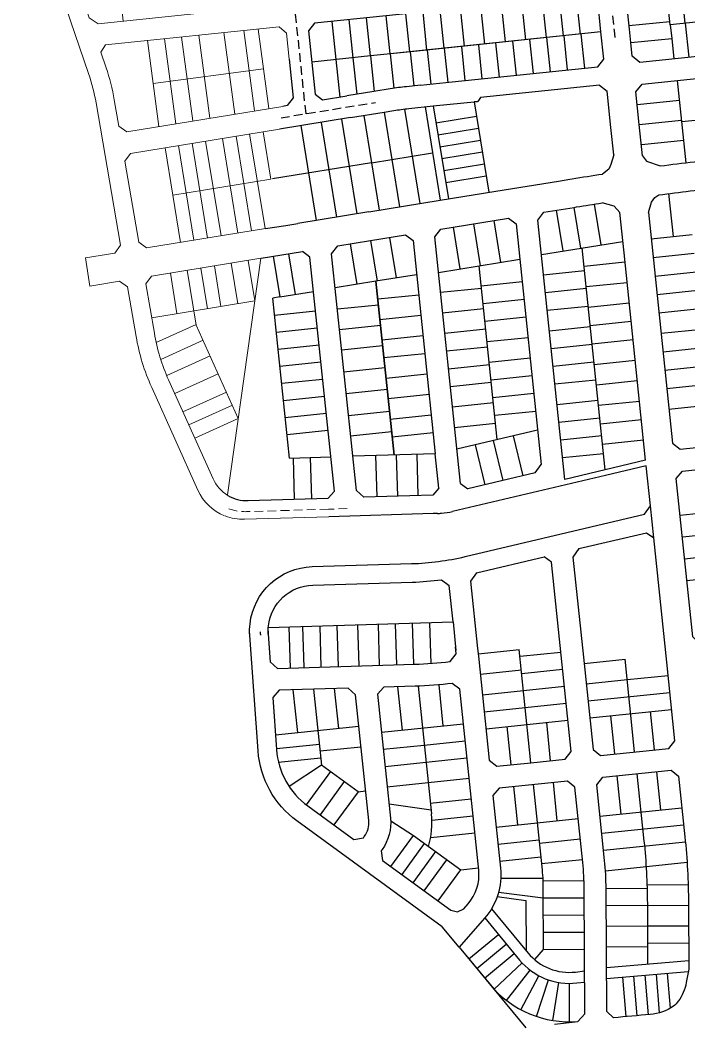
# Model space of a CAD drawing. Extents: x 296374 to 298792, y 6267790 to 6270844.
# Drawn here: x 296631 to 297119, y 6268819 to 6269551 of the extents above; entities that cross this region are included whole.
import ezdxf

# ---------------------------------------------------------------- set-up
doc = ezdxf.new("R2010")
doc.units = 0
doc.linetypes.add('DASHED2', pattern=[9.525, 6.35, -3.175])
for name, color, linetype in [('_User_xref', 251, 'Continuous'), ('X-Masterplan_LotLayout_P2$0$D-LO-LOTS-FUTURE', 251, 'Continuous'), ('X-Masterplan_LotLayout_P2$0$D-LO-Stage 10', 251, 'Continuous'), ('X-Masterplan_LotLayout_P2$0$D-LO-Stage 13', 251, 'Continuous'), ('X-Masterplan_LotLayout_P2$0$D-LO-Stage 14', 251, 'Continuous'), ('X-Masterplan_LotLayout_P2$0$D-LO-Stage 18', 251, 'Continuous'), ('X-Masterplan_LotLayout_P2$0$D-LO-Stage 20', 251, 'Continuous'), ('X-Masterplan_LotLayout_P2$0$D-LO-Stage 3', 251, 'Continuous'), ('X-Masterplan_LotLayout_P2$0$D-LO-Stage 39', 251, 'Continuous'), ('X-Masterplan_LotLayout_P2$0$D-LO-Stage 9', 251, 'Continuous'), ('X-Masterplan_LotLayout_P2$0$D-RD-15-23_CL', 251, 'DASHED2'), ('X-Masterplan_LotLayout_P2$0$D-RD-Future_BDY', 251, 'Continuous'), ('X-Masterplan_LotLayout_P2$0$D-RD-Future_CL', 251, 'DASHED2'), ('X-Masterplan_LotLayout_P2$0$D-RD-Stage10_BDY', 251, 'Continuous'), ('X-Masterplan_LotLayout_P2$0$D-RD-Stage13_BDY', 251, 'Continuous'), ('X-Masterplan_LotLayout_P2$0$D-RD-Stage14_BDY', 251, 'Continuous'), ('X-Masterplan_LotLayout_P2$0$D-RD-Stage16_BDY', 251, 'Continuous'), ('X-Masterplan_LotLayout_P2$0$D-RD-Stage18_BDY', 251, 'Continuous'), ('X-Masterplan_LotLayout_P2$0$D-RD-Stage20_BDY', 251, 'Continuous'), ('X-Masterplan_LotLayout_P2$0$D-RD-Stage39_BDY', 251, 'Continuous'), ('X-Masterplan_LotLayout_P2$0$D-RD-Stage3_BDY', 251, 'Continuous'), ('X-Masterplan_LotLayout_P2$0$D-RD-Stage9_BDY', 251, 'Continuous')]:
    doc.layers.add(name, color=color, linetype=linetype)

# ---------------------------------------------------------------- blocks, each defined once
blk = doc.blocks.new('X-Masterplan_LotLayout_P2')
at = {"layer": 'X-Masterplan_LotLayout_P2$0$D-LO-LOTS-FUTURE'}
for p, q in [((296861.63, 6269521.86), (296858.73, 6269549.71)), ((296874.06, 6269523.15), (296871.16, 6269551)), ((296886.5, 6269524.45), (296883.59, 6269552.3)), ((296900.82, 6269525.94), (296897.91, 6269553.79)), ((296886.5, 6269524.45), (296843.73, 6269519.99)), ((296864.48, 6269494.54), (296861.63, 6269521.86)), ((296876.84, 6269496.55), (296874.06, 6269523.15)), ((296865.48, 6269478.49), (296876.72, 6269409.4)), ((296881.77, 6269481.14), (296887.39, 6269446.59)), ((296835.87, 6269473.68), (296847.11, 6269404.58)), ((296850.68, 6269476.08), (296861.91, 6269406.99)), ((296887.39, 6269446.59), (296815.16, 6269434.85)), ((296815.65, 6269378.39), (296820.47, 6269348.78)), ((296826.87, 6269380.22), (296831.68, 6269350.61)), ((296820.47, 6269348.78), (296845.07, 6269352.78)), ((296820.47, 6269348.78), (296815.41, 6269347.96))]:
    blk.add_line(p, q, dxfattribs=at)
at = {"layer": 'X-Masterplan_LotLayout_P2$0$D-LO-LOTS-FUTURE', "flags": 128}
for points in [[(296827.58, 6269231.18), (296815.41, 6269347.96)], [(296816.71, 6269335.53), (296846.54, 6269338.64)], [(296818, 6269323.09), (296847.84, 6269326.21)], [(296819.3, 6269310.66), (296849.14, 6269313.77)], [(296820.59, 6269298.23), (296850.43, 6269301.34)], [(296821.89, 6269285.8), (296851.73, 6269288.91)], [(296823.19, 6269273.36), (296853.02, 6269276.47)], [(296824.48, 6269260.93), (296854.32, 6269264.04)], [(296825.78, 6269248.5), (296855.62, 6269251.61)], [(296827.58, 6269231.18), (296857.65, 6269232.08)], [(296830.16, 6269231.26), (296831.06, 6269201.27)], [(296842.66, 6269231.63), (296843.56, 6269201.64)]]:
    blk.add_lwpolyline(points, dxfattribs=at)
at = {"layer": 'X-Masterplan_LotLayout_P2$0$D-LO-Stage 10'}
for p, q in [((296900.54, 6269392.2), (296905.35, 6269362.59)), ((296978.99, 6269244.73), (296965.79, 6269371.4)), ((296920.21, 6269365), (296890.55, 6269360.18)), ((296903.76, 6269233.46), (296890.55, 6269360.18)), ((296891.89, 6269347.3), (296921.73, 6269350.41)), ((296893.45, 6269332.38), (296923.28, 6269335.49)), ((296895, 6269317.46), (296924.84, 6269320.57)), ((296896.35, 6269304.53), (296926.19, 6269307.64)), ((296897.9, 6269289.61), (296927.74, 6269292.72)), ((296899.46, 6269274.69), (296929.3, 6269277.8)), ((296901.01, 6269259.77), (296930.85, 6269262.88)), ((296902.36, 6269246.84), (296932.2, 6269249.95)), ((297008.43, 6269251.68), (296949.56, 6269237.78))]:
    blk.add_line(p, q, dxfattribs=at)
at = {"layer": 'X-Masterplan_LotLayout_P2$0$D-LO-Stage 10', "flags": 128}
for points in [[(297026.97, 6269382.31), (297022.25, 6269411.99)], [(297039.8, 6269384.35), (297035.08, 6269414.08)], [(297054.62, 6269386.7), (297049.89, 6269416.45)], [(296981.59, 6269373.97), (296976.62, 6269404.57)], [(296951.98, 6269369.16), (296947, 6269399.76)], [(296966.79, 6269371.57), (296961.81, 6269402.16)], [(297011.16, 6269379.8), (297070.51, 6269389.23)], [(296936.13, 6269366.58), (296995.45, 6269376.23)], [(297012.72, 6269364.88), (297042.56, 6269367.99)], [(296997.16, 6269359.82), (296967.32, 6269356.71)], [(296937.63, 6269352.16), (296967.47, 6269355.27)], [(297014.07, 6269351.95), (297043.91, 6269355.06)], [(296998.51, 6269346.89), (296968.67, 6269343.78)], [(296939.19, 6269337.24), (296969.03, 6269340.35)], [(297015.41, 6269339.02), (297045.25, 6269342.13)], [(296999.86, 6269333.96), (296970.02, 6269330.85)], [(296940.74, 6269322.32), (296970.58, 6269325.43)], [(297016.97, 6269324.1), (297046.81, 6269327.21)], [(297001.41, 6269319.04), (296971.57, 6269315.93)], [(296942.09, 6269309.39), (296971.93, 6269312.5)], [(297018.32, 6269311.17), (297048.16, 6269314.28)], [(297002.97, 6269304.12), (296973.13, 6269301.01)], [(297019.67, 6269298.24), (297049.5, 6269301.35)], [(296943.44, 6269296.46), (296973.28, 6269299.57)], [(296944.79, 6269283.53), (296974.63, 6269286.64)], [(297004.31, 6269291.19), (296974.48, 6269288.08)], [(297021.01, 6269285.31), (297050.85, 6269288.42)], [(297005.66, 6269278.26), (296975.82, 6269275.15)], [(297022.57, 6269270.39), (297052.41, 6269273.5)], [(296946.34, 6269268.61), (296976.18, 6269271.72)], [(297007.01, 6269265.33), (296977.17, 6269262.22)], [(297023.92, 6269257.46), (297053.75, 6269260.57)], [(296947.9, 6269253.69), (296977.74, 6269256.8)], [(296976.1, 6269244.05), (296982.99, 6269214.85)], [(296990.7, 6269247.5), (296997.59, 6269218.3)], [(297025.26, 6269244.53), (297055.1, 6269247.64)], [(296962.96, 6269240.95), (296969.85, 6269211.75)], [(297026.61, 6269231.6), (297056.45, 6269234.71)]]:
    blk.add_lwpolyline(points, dxfattribs=at)
at = {"layer": 'X-Masterplan_LotLayout_P2$0$D-LO-Stage 13'}
for p, q in [((297054.58, 6269541.97), (296920.51, 6269527.99)), ((296920.51, 6269527.99), (296886.5, 6269524.45)), ((297113.47, 6269476.72), (297110.36, 6269506.56)), ((297114.92, 6269462.8), (297110.36, 6269506.56)), ((297111.87, 6269492.03), (297081.04, 6269488.82)), ((297113.47, 6269476.72), (297263.65, 6269492.38)), ((296911.41, 6269485.8), (296922.62, 6269416.86)), ((296926.35, 6269487.38), (296937.42, 6269419.27)), ((296932.32, 6269488), (296943.34, 6269420.23)), ((296896.57, 6269483.55), (296907.81, 6269414.46)), ((297082.54, 6269474.39), (297113.37, 6269477.61)), ((297084.04, 6269459.97), (297114.88, 6269463.19)), ((296902.19, 6269449), (296907.81, 6269414.46)), ((296887.39, 6269446.59), (296893.01, 6269412.05))]:
    blk.add_line(p, q, dxfattribs=at)
at = {"layer": 'X-Masterplan_LotLayout_P2$0$D-LO-Stage 13', "flags": 128}
for points in [[(297116.05, 6269548.38), (297118.64, 6269523.51)], [(296990.13, 6269535.25), (296992.73, 6269510.39)], [(297002.57, 6269536.55), (297005.16, 6269511.68)], [(297015, 6269537.84), (297017.59, 6269512.98)], [(297027.43, 6269539.14), (297030.02, 6269514.27)], [(297039.86, 6269540.44), (297042.46, 6269515.57)], [(297106.15, 6269537.29), (297107.7, 6269522.37)], [(296927.97, 6269528.77), (296930.56, 6269503.91)], [(296940.4, 6269530.07), (296943, 6269505.2)], [(296952.84, 6269531.36), (296955.43, 6269506.5)], [(296965.27, 6269532.66), (296967.86, 6269507.79)], [(296977.7, 6269533.96), (296980.29, 6269509.09)], [(296886.5, 6269524.45), (296889.19, 6269498.56)], [(296901.02, 6269525.96), (296903.63, 6269500.89)], [(296915.54, 6269527.48), (296918.13, 6269502.61)], [(296932.32, 6269488), (296964.69, 6269491.38)], [(296934.32, 6269475.71), (296963.93, 6269480.52)], [(296935.74, 6269467.02), (296965.35, 6269471.84)], [(296937.15, 6269458.33), (296966.76, 6269463.15)], [(296887.39, 6269446.59), (296931.8, 6269453.82)], [(296938.56, 6269449.65), (296968.17, 6269454.46)], [(296939.97, 6269440.96), (296969.58, 6269445.78)], [(296941.39, 6269432.28), (296971, 6269437.09)]]:
    blk.add_lwpolyline(points, dxfattribs=at)
at = {"layer": 'X-Masterplan_LotLayout_P2$0$D-LO-Stage 14'}
for p, q in [((296886.63, 6269389.94), (296891.44, 6269360.33)), ((296871.82, 6269387.53), (296876.64, 6269357.92)), ((296890.55, 6269360.18), (296860.89, 6269355.36)), ((296890.55, 6269360.18), (296903.76, 6269233.46)), ((296862.49, 6269339.98), (296892.33, 6269343.09)), ((296864.05, 6269325.06), (296893.88, 6269328.17)), ((296865.6, 6269310.14), (296895.44, 6269313.25)), ((296867.26, 6269294.23), (296897.1, 6269297.34)), ((296868.92, 6269278.31), (296898.76, 6269281.42)), ((296870.58, 6269262.4), (296900.42, 6269265.51)), ((296872.13, 6269247.48), (296901.97, 6269250.59)), ((296933.82, 6269234.37), (296873.69, 6269232.56)), ((296890.27, 6269233.06), (296891.17, 6269203.07)), ((296905.26, 6269233.51), (296906.16, 6269203.52)), ((296920.25, 6269233.96), (296921.15, 6269203.97))]:
    blk.add_line(p, q, dxfattribs=at)
at = {"layer": 'X-Masterplan_LotLayout_P2$0$D-LO-Stage 18'}
for p, q in [((297116.05, 6269548.38), (297113.15, 6269576.23)), ((297075.01, 6269546.61), (297104.85, 6269549.72))]:
    blk.add_line(p, q, dxfattribs=at)
at = {"layer": 'X-Masterplan_LotLayout_P2$0$D-LO-Stage 18', "flags": 128}
for points in [[(297231.33, 6269560.39), (297105.11, 6269547.24), (297102.21, 6269575.09)], [(297105.11, 6269547.24), (297106.15, 6269537.29)], [(297076.31, 6269534.18), (297106.15, 6269537.29)]]:
    blk.add_lwpolyline(points, dxfattribs=at)
at = {"layer": 'X-Masterplan_LotLayout_P2$0$D-LO-Stage 20'}
for p, q in [((297014.8, 6269537.82), (297011.9, 6269565.67)), ((297027.23, 6269539.12), (297024.33, 6269566.97)), ((297039.67, 6269540.41), (297036.76, 6269568.26)), ((296940.2, 6269530.05), (296937.3, 6269557.9)), ((296955.12, 6269531.6), (296952.22, 6269559.45)), ((296970.04, 6269533.16), (296967.14, 6269561.01)), ((296984.96, 6269534.73), (296982.06, 6269562.58)), ((296999.88, 6269536.27), (296996.98, 6269564.12)), ((296915.34, 6269527.46), (296912.44, 6269555.3)), ((296927.77, 6269528.75), (296924.87, 6269556.6))]:
    blk.add_line(p, q, dxfattribs=at)
at = {"layer": 'X-Masterplan_LotLayout_P2$0$D-LO-Stage 20', "flags": 128}
blk.add_lwpolyline([(297054.58, 6269541.97), (296901.02, 6269525.96)], dxfattribs=at)
at = {"layer": 'X-Masterplan_LotLayout_P2$0$D-LO-Stage 3'}
blk.add_line((297116.6, 6269446.64), (297113.47, 6269476.72), dxfattribs=at)
at = {"layer": 'X-Masterplan_LotLayout_P2$0$D-LO-Stage 39'}
for p, q in [((296812.07, 6269107.74), (296946.77, 6269111.78)), ((296930.72, 6269081.55), (296929.83, 6269111.27)), ((296828.27, 6269078.21), (296827.37, 6269108.2)), ((296838.27, 6269078.51), (296837.37, 6269108.5)), ((296850.76, 6269078.89), (296849.86, 6269108.87)), ((296863.26, 6269079.26), (296862.36, 6269109.25)), ((296878.25, 6269079.71), (296877.35, 6269109.7)), ((296893.24, 6269080.16), (296892.34, 6269110.15)), ((296905.74, 6269080.54), (296904.84, 6269110.52)), ((296918.23, 6269080.91), (296917.33, 6269110.9)), ((296965.11, 6269088.6), (296995.15, 6269091.73)), ((297003.48, 6269009.15), (296995.08, 6269091.72)), ((296995.59, 6269086.75), (297025.33, 6269089.85)), ((297042.25, 6269081.56), (297072.14, 6269084.67)), ((297079.1, 6269017.03), (297072.14, 6269084.67)), ((296966.66, 6269073.68), (296996.67, 6269076.81)), ((296996.85, 6269074.31), (297026.6, 6269077.41)), ((297043.8, 6269066.64), (297073.68, 6269069.75)), ((297073.68, 6269069.75), (297103.48, 6269072.86)), ((296830.11, 6269062.26), (296833.35, 6269031.1)), ((296845.14, 6269062.71), (296850.9, 6269007.48)), ((296860.18, 6269063.16), (296863.19, 6269034.21)), ((296906.28, 6269064.55), (296909.58, 6269032.92)), ((296921.31, 6269065), (296931.03, 6268971.81)), ((296936.3, 6269065.96), (296939.42, 6269036.03)), ((296968.21, 6269058.76), (296998.12, 6269061.88)), ((296998.12, 6269061.88), (297027.89, 6269064.98)), ((297045.1, 6269054.21), (297104.78, 6269060.43)), ((296969.51, 6269046.33), (297029.19, 6269052.55)), ((297046.4, 6269041.77), (297106.07, 6269047.99)), ((297093.52, 6269018.53), (297090.66, 6269046.39)), ((296970.81, 6269033.9), (297030.48, 6269040.12)), ((297017.9, 6269010.62), (297015.07, 6269038.51)), ((297064.68, 6269015.53), (297061.81, 6269043.38)), ((296817.26, 6269029.42), (296878.11, 6269035.76)), ((296894.66, 6269031.37), (296954.33, 6269037.58)), ((296989.05, 6269007.65), (296986.22, 6269035.5)), ((296925.79, 6269022.04), (296955.63, 6269025.15)), ((296818.04, 6269019.45), (296849.31, 6269022.71)), ((296849.83, 6269017.74), (296879.67, 6269020.85)), ((296895.95, 6269018.93), (296925.79, 6269022.04)), ((296819.33, 6269009.53), (296850.35, 6269012.76)), ((296897.25, 6269006.5), (296956.93, 6269012.72)), ((296850.9, 6269007.48), (296827.35, 6268991.74)), ((296857.36, 6269002.76), (296839.69, 6268978.52)), ((296877.57, 6268988.04), (296850.9, 6269007.48)), ((297098.12, 6268974.77), (297095.22, 6269002.62)), ((296867.47, 6268995.4), (296849.8, 6268971.16)), ((296898.8, 6268991.58), (296958.48, 6268997.8)), ((297019.63, 6268994.75), (297022.53, 6268966.9)), ((297069.27, 6268971.77), (297066.37, 6268999.62)), ((296877.57, 6268988.04), (296859.9, 6268963.79)), ((296877.57, 6268988.04), (296883.03, 6268988.61)), ((296990.78, 6268991.74), (296993.68, 6268963.89)), ((296930.2, 6268979.77), (296960.03, 6268982.88)), ((296900.1, 6268979.15), (296930.71, 6268974.8)), ((297053.86, 6268970.16), (297113.53, 6268976.38)), ((296901.33, 6268966.76), (296917.98, 6268956.11)), ((296931.33, 6268967.32), (296961.33, 6268970.45)), ((296931.33, 6268967.32), (296961.33, 6268970.45)), ((296978.27, 6268962.29), (297037.94, 6268968.5)), ((296930.46, 6268954.66), (296962.63, 6268958.02)), ((297055.15, 6268957.73), (297114.83, 6268963.95)), ((296901.49, 6268933.48), (296917.98, 6268956.11)), ((296909.57, 6268927.59), (296926.06, 6268950.22)), ((296917.98, 6268956.11), (296952.33, 6268931.08)), ((296979.56, 6268949.85), (297009.4, 6268952.96)), ((297009.66, 6268950.48), (297039.5, 6268953.58)), ((297056.45, 6268945.3), (297116.13, 6268951.51)), ((296917.65, 6268921.7), (296934.14, 6268944.33)), ((296925.73, 6268915.81), (296942.22, 6268938.44)), ((296980.86, 6268937.42), (297010.7, 6268940.53)), ((297011.22, 6268935.56), (297041.05, 6268938.67)), ((297057.87, 6268930.36), (297117.33, 6268936.56)), ((296935.83, 6268908.45), (296952.33, 6268931.08)), ((296952.33, 6268931.08), (296965.29, 6268932.43)), ((296981.58, 6268924.89), (297012.3, 6268925.04)), ((297012.2, 6268923.09), (297042.31, 6268923.22)), ((296979.98, 6268914.89), (297012.36, 6268910.59)), ((297088.33, 6268917.42), (297058.33, 6268917.28)), ((297118.32, 6268920.06), (297088.12, 6268919.92)), ((297012.36, 6268910.59), (297042.36, 6268910.72)), ((296974.75, 6268902.63), (297001.44, 6268870.4)), ((297118.39, 6268905.06), (297058.39, 6268904.78)), ((297012.42, 6268898.09), (297042.42, 6268898.22)), ((297012.48, 6268885.59), (297042.48, 6268885.73)), ((297088.46, 6268889.92), (297058.46, 6268889.78)), ((297118.46, 6268890.06), (297088.46, 6268889.92)), ((296958.3, 6268866.06), (296979.86, 6268883.92)), ((296964.04, 6268859.13), (296985.6, 6268876.98)), ((297118.52, 6268877.56), (297088.52, 6268877.42)), ((296969.78, 6268852.19), (296991.34, 6268870.05)), ((297012.54, 6268873.09), (297006.16, 6268865.61)), ((297012.54, 6268873.09), (297042.54, 6268873.23)), ((297088.53, 6268874.92), (297058.53, 6268874.78)), ((296976.7, 6268844.05), (296997.15, 6268863.18)), ((297058.6, 6268859.94), (297118.57, 6268864.9)), ((296985.83, 6268835.77), (297002.87, 6268857.99)), ((297036.08, 6268856.55), (297042.61, 6268857.32)), ((297058.63, 6268851.92), (297118.25, 6268856.84)), ((297102.87, 6268855.57), (297104.97, 6268830.14)), ((296996.19, 6268829.1), (297009.36, 6268853.8)), ((297007.5, 6268824.21), (297016.45, 6268850.74)), ((297019.47, 6268821.24), (297023.95, 6268848.88)), ((297031.75, 6268820.28), (297031.65, 6268848.28)), ((297070.22, 6268852.87), (297072.6, 6268824.02)), ((297078.38, 6268853.55), (297080.76, 6268824.69)), ((297086.54, 6268854.22), (297088.93, 6268825.37)), ((297094.7, 6268854.9), (297097.03, 6268826.77))]:
    blk.add_line(p, q, dxfattribs=at)
for points in [[(296811.99, 6269105, 0.00981), (296812, 6269104.36, 0.005391)], [(296812, 6269104.36, 0.010386), (296812.07, 6269102.9, 0.010734)], [(297080.79, 6269001.12), (297085.91, 6268952.03, -0.024811), (297088.38, 6268906.46), (297088.59, 6268862.42)], [(297005.2, 6268993.24), (297011.46, 6268933.18, -0.024811), (297012.33, 6268917.14), (297012.54, 6268873.09)], [(296928.97, 6268948.1, 0.095324), (296931.03, 6268971.82)], [(296969.9, 6268895.95), (296995.28, 6268865.3, 0.25464), (297037.02, 6268848.6), (297042.65, 6268849.27)], [(296951.19, 6268874.64), (296973.71, 6268847.44, 0.245782), (297037.83, 6268820.55, 0.245782)]]:
    blk.add_lwpolyline(points, format="xyb", dxfattribs=at)
for points in [[(297041.75, 6269086.37), (297041.76, 6269086.23)], [(296978.93, 6268911.5), (296999.87, 6268908.71), (297000.04, 6268872.09)]]:
    blk.add_lwpolyline(points, dxfattribs=at)
blk.add_arc((297031.48, 6268895.28), 39, 219.62634, 276.77117, dxfattribs=at)
at = {"layer": 'X-Masterplan_LotLayout_P2$0$D-LO-Stage 9'}
for p, q in [((297103.87, 6269424.1), (297107.13, 6269392.82)), ((297057.7, 6269222.73), (297040.84, 6269384.51)), ((297092.65, 6269377.46), (297122.48, 6269380.57)), ((297094.04, 6269364.04), (297123.88, 6269367.15)), ((297095.44, 6269350.61), (297125.28, 6269353.72)), ((297096.84, 6269337.18), (297126.68, 6269340.29)), ((297098.4, 6269322.26), (297128.24, 6269325.37)), ((297099.8, 6269308.84), (297129.64, 6269311.95)), ((297101.2, 6269295.41), (297131.04, 6269298.52)), ((297102.6, 6269281.98), (297132.44, 6269285.09)), ((297104.15, 6269267.06), (297133.99, 6269270.17)), ((297171.92, 6269195.7), (297112.24, 6269189.48)), ((297143.74, 6269176.68), (297113.9, 6269173.57)), ((297145.4, 6269160.76), (297115.56, 6269157.65)), ((297147.05, 6269144.85), (297117.22, 6269141.74))]:
    blk.add_line(p, q, dxfattribs=at)
at = {"layer": 'X-Masterplan_LotLayout_P2$0$D-LO-Stage 9', "flags": 128}
for points in [[(297091.22, 6269391.16), (297121.06, 6269394.27)], [(297042.22, 6269371.2), (297072.06, 6269374.31)], [(297043.78, 6269356.28), (297073.62, 6269359.39)], [(297045.33, 6269341.36), (297075.17, 6269344.47)], [(297046.73, 6269327.93), (297076.57, 6269331.04)], [(297048.13, 6269314.51), (297077.97, 6269317.62)], [(297049.69, 6269299.59), (297079.53, 6269302.7)], [(297051.24, 6269284.67), (297081.08, 6269287.78)], [(297052.8, 6269269.75), (297082.64, 6269272.86)], [(297054.2, 6269256.32), (297084.04, 6269259.43)], [(297055.75, 6269241.4), (297085.59, 6269244.51)]]:
    blk.add_lwpolyline(points, dxfattribs=at)
at = {"layer": 'X-Masterplan_LotLayout_P2$0$D-RD-15-23_CL', "flags": 128}
blk.add_lwpolyline([(297064.95, 6269538.02), (297064.43, 6269543), (297043.49, 6269743.91)], dxfattribs=at)
at = {"layer": 'X-Masterplan_LotLayout_P2$0$D-RD-Future_BDY', "lineweight": 0}
for p, q in [((296693.41, 6269532.47), (296819.94, 6269545.66)), ((296819.94, 6269545.66), (296825.43, 6269541.21)), ((296825.43, 6269541.21), (296827.42, 6269522.1)), ((296690.04, 6269527.22), (296693.41, 6269532.47)), ((296693.88, 6269515.91), (296690.04, 6269527.22)), ((296703.12, 6269473.36), (296699.84, 6269492.49)), ((296822.59, 6269487.73), (296708.9, 6269469.23)), ((296708.9, 6269469.23), (296703.12, 6269473.36)), ((296711.61, 6269453.46), (296820.26, 6269471.14)), ((296777.68, 6269393.29), (296766.45, 6269462.38)), ((296790.02, 6269395.3), (296778.78, 6269464.39)), ((296799.89, 6269396.9), (296788.65, 6269465.99)), ((296809.74, 6269398.62), (296798.52, 6269467.6)), ((296814.01, 6269434.66), (296808.39, 6269469.2)), ((296748.07, 6269388.48), (296736.83, 6269457.57)), ((296757.94, 6269390.08), (296746.7, 6269459.17)), ((296767.81, 6269391.69), (296756.57, 6269460.78)), ((296707.52, 6269447.73), (296711.61, 6269453.46)), ((296717.67, 6269388.6), (296707.52, 6269447.73)), ((296742.45, 6269423.02), (296814.01, 6269434.66)), ((296810.06, 6269398.56), (296723.45, 6269384.47)), ((296723.45, 6269384.47), (296717.67, 6269388.6)), ((296802.31, 6269345.83), (296797.49, 6269375.44)), ((296767.76, 6269340.21), (296762.94, 6269369.82)), ((296777.63, 6269341.82), (296772.81, 6269371.43)), ((296789.97, 6269343.82), (296785.15, 6269373.43)), ((296745.55, 6269336.6), (296740.74, 6269366.21)), ((296759.51, 6269328.64), (296730.39, 6269315.49)), ((296764.53, 6269317.2), (296733.69, 6269303.27)), ((296769.68, 6269305.8), (296738.03, 6269291.52)), ((296790.25, 6269260.23), (296758.51, 6269245.9))]:
    blk.add_line(p, q, dxfattribs=at)
at = {"layer": 'X-Masterplan_LotLayout_P2$0$D-RD-Future_BDY'}
for p, q in [((296797.32, 6269200.26), (296855.77, 6269202.01)), ((296955.55, 6269159.46), (297086.24, 6269190.41)), ((297038.51, 6269165.24), (297087.66, 6269176.88)), ((297087.66, 6269176.88), (297093.04, 6269173.05)), ((297038.51, 6269165.24), (297034.17, 6269159.11)), ((296963.94, 6269147.58), (297013.09, 6269159.21)), ((297018.47, 6269155.39), (297013.09, 6269159.21)), ((297025.53, 6269087.64), (297018.47, 6269155.39)), ((297034.17, 6269159.11), (297041.76, 6269086.23)), ((296963.94, 6269147.58), (296959.6, 6269141.45)), ((296938.37, 6269142.57), (296943.84, 6269138.32)), ((296959.6, 6269141.45), (296964.71, 6269092.4)), ((296946.77, 6269111.78), (296943.84, 6269138.32))]:
    blk.add_line(p, q, dxfattribs=at)
at = {"layer": 'X-Masterplan_LotLayout_P2$0$D-RD-Future_BDY', "lineweight": 0}
for points in [[(296678.78, 6269377.21), (296700.25, 6269380.7), (296704.34, 6269386.43), (296686.53, 6269490.21, 0.039421), (296681.1, 6269511.57), (296641.81, 6269627.2, -0.104025), (296631.93, 6269708.94), (296642.88, 6269834.47)], [(296782.39, 6269204.51), (296806.68, 6269376.93), (296726.97, 6269363.97), (296722.88, 6269358.24), (296729.04, 6269322.3, 0.063278), (296739.41, 6269288.36), (296771.88, 6269216.17)], [(296760.81, 6269207.89), (296727.1, 6269282.82, -0.063278), (296715.74, 6269320.01), (296709.55, 6269356.07), (296703.77, 6269360.2), (296682.12, 6269356.68)], [(296771.88, 6269216.17, 0.154155), (296782.71, 6269204.03, 0.152614)], [(296780.24, 6269189.24, -0.19407), (296760.81, 6269207.89)]]:
    blk.add_lwpolyline(points, format="xyb", dxfattribs=at)
blk.add_lwpolyline([(296681.55, 6269552.23), (296662.66, 6269607.82), (296666.02, 6269613.07), (296811.33, 6269628.22), (296816.82, 6269623.76), (296822.73, 6269567.07), (296818.28, 6269561.58), (296688.13, 6269548.01)], close=True, dxfattribs=at)
for points in [[(296699.44, 6269616.55), (296706.38, 6269549.91)], [(296802.04, 6269484.38), (296794.23, 6269542.98)], [(296812.41, 6269486.07), (296804.68, 6269544.07)], [(296732.32, 6269473.04), (296723.98, 6269535.66)], [(296744.77, 6269475.07), (296736.52, 6269536.97)], [(296757.11, 6269477.08), (296748.95, 6269538.26)], [(296769.46, 6269479.08), (296761.39, 6269539.56)], [(296787.72, 6269482.05), (296779.8, 6269541.48)], [(296728.15, 6269504.35), (296808.54, 6269515.07)], [(296678.78, 6269377.21), (296682.12, 6269356.68)], [(296753.07, 6269368.22), (296759.59, 6269328.14), (296790.25, 6269260.23)], [(296727.1, 6269333.6), (296802.31, 6269345.83)], [(296743.9, 6269278.26), (296775.64, 6269292.59)], [(296749.87, 6269265.04), (296781.61, 6269279.37)], [(296754.19, 6269255.47), (296785.93, 6269269.8)]]:
    blk.add_lwpolyline(points, dxfattribs=at)
at = {"layer": 'X-Masterplan_LotLayout_P2$0$D-RD-Future_BDY', "flags": 128}
for points in [[(296898.11, 6269553.81), (296845.8, 6269548.36), (296841.34, 6269542.87), (296846.16, 6269496.62), (296851.62, 6269492.45), (296869.43, 6269495.34)], [(296827.42, 6269522.1), (296830.35, 6269494.04), (296825.93, 6269488.27)], [(296825.93, 6269488.27), (296822.59, 6269487.73)], [(296885.27, 6269410.79), (296833.68, 6269402.4)], [(296810.06, 6269398.56), (296824.97, 6269400.98)], [(296824.97, 6269400.98), (296833.68, 6269402.4)], [(296806.97, 6269376.98), (296837.02, 6269381.87)], [(297086.24, 6269190.41), (297090.59, 6269196.54)]]:
    blk.add_lwpolyline(points, dxfattribs=at)
at = {"layer": 'X-Masterplan_LotLayout_P2$0$D-RD-Future_BDY'}
for points in [[(296889, 6269498.53), (296869.43, 6269495.34)], [(296872, 6269479.55), (296820.26, 6269471.14)], [(296872, 6269479.55), (296896.57, 6269483.55)]]:
    blk.add_lwpolyline(points, dxfattribs=at)
at = {"layer": 'X-Masterplan_LotLayout_P2$0$D-RD-Future_BDY', "lineweight": 0, "flags": 128}
blk.add_lwpolyline([(296856.18, 6269188.52), (296794.72, 6269186.67, -0.100381), (296780.61, 6269189.1, -0.100381)], format="xyb", dxfattribs=at)
at = {"layer": 'X-Masterplan_LotLayout_P2$0$D-RD-Future_BDY'}
for points in [[(296798.59, 6269102.03, -0.046273), (296798.77, 6269110.48, -0.372786), (296844.06, 6269152.14), (296916.56, 6269154.32)], [(296812.06, 6269103, -0.046273), (296812.19, 6269108.95, -0.372786), (296844.46, 6269138.64), (296916.97, 6269140.82)]]:
    blk.add_lwpolyline(points, format="xyb", dxfattribs=at)
at = {"layer": 'X-Masterplan_LotLayout_P2$0$D-RD-Future_BDY', "lineweight": 0}
blk.add_arc((296548.55, 6269466.53), 153.5, 9.73852, 18.76855, dxfattribs=at)
at = {"layer": 'X-Masterplan_LotLayout_P2$0$D-RD-Future_BDY'}
for centre, radius, start, end in [((296796.51, 6269227.24), 27, 239.27531, 271.71895), ((296910.73, 6269348.73), 194.5, 271.71895, 283.32437), ((296910.73, 6269348.73), 208, 271.71895, 277.63759)]:
    blk.add_arc(centre, radius, start, end, dxfattribs=at)
at = {"layer": 'X-Masterplan_LotLayout_P2$0$D-RD-Future_CL'}
blk.add_line((296821.4, 6269479.43), (296890.28, 6269490.63), dxfattribs=at)
at = {"layer": 'X-Masterplan_LotLayout_P2$0$D-RD-Future_CL', "flags": 128}
blk.add_lwpolyline([(296839.6, 6269482.39), (296832.04, 6269554.95)], dxfattribs=at)
at = {"layer": 'X-Masterplan_LotLayout_P2$0$D-RD-Future_CL', "lineweight": 0, "flags": 128}
blk.add_lwpolyline([(296856.01, 6269194.01), (296796.21, 6269192.22, -0.108564), (296781.44, 6269195, -0.108564)], format="xyb", dxfattribs=at)
blk.add_lwpolyline([(296869.62, 6269194.42), (296856.01, 6269194.01)], dxfattribs=at)
at = {"layer": 'X-Masterplan_LotLayout_P2$0$D-RD-Future_CL'}
blk.add_arc((296847.74, 6269105.23), 41.5, 180.82649, 184.09752, dxfattribs=at)
at = {"layer": 'X-Masterplan_LotLayout_P2$0$D-RD-Stage10_BDY'}
for p, q in [((297071.38, 6269380.83), (297068.31, 6269410.26)), ((297087.14, 6269229.68), (297071.38, 6269380.83)), ((297006.7, 6269220.45), (297011.05, 6269226.57)), ((297057.7, 6269222.73), (297028.26, 6269215.78)), ((297087.56, 6269225.67), (297057.94, 6269218.68)), ((297057.94, 6269218.68), (296946.45, 6269192.35)), ((297006.7, 6269220.45), (296957.56, 6269208.85)), ((296952.17, 6269212.67), (296957.56, 6269208.85)), ((296932.35, 6269190.8), (296856.18, 6269188.52)), ((296935.36, 6269190.89), (296932.35, 6269190.8))]:
    blk.add_line(p, q, dxfattribs=at)
at = {"layer": 'X-Masterplan_LotLayout_P2$0$D-RD-Stage10_BDY', "flags": 128}
for points in [[(297063.92, 6269452.45), (297061.84, 6269472.35)], [(297063.92, 6269452.45), (297061.88, 6269445.23), (297060.36, 6269442.04), (297055.78, 6269438.39)], [(296977.89, 6269425.85), (297023.58, 6269433.28)], [(297023.58, 6269433.28), (297031.81, 6269434.62)], [(296937.42, 6269419.27), (296977.89, 6269425.85)], [(296885.27, 6269410.79), (296937.42, 6269419.27)], [(297089.23, 6269410.22), (297091.52, 6269417.9), (297093.76, 6269421.3), (297096.75, 6269423.18)], [(297028.26, 6269215.78), (297008.57, 6269404.71), (297012.98, 6269410.49), (297035.08, 6269414.08)], [(297068.31, 6269410.26), (297064.13, 6269414.97), (297055.37, 6269417.29)], [(296952.17, 6269212.67), (296933.43, 6269392.49), (296937.85, 6269398.27), (296987.3, 6269406.31), (296992.75, 6269402.14), (297011.05, 6269226.57)], [(297089.23, 6269410.22), (297091.63, 6269387.18)], [(296886.63, 6269389.94), (296912.16, 6269394.09), (296917.61, 6269389.92), (296933.82, 6269234.37)]]:
    blk.add_lwpolyline(points, dxfattribs=at)
for points in [[(297031.81, 6269434.62), (297033.53, 6269434.9, -0.0028), (297055.78, 6269438.39, -0.0028)], [(297096.75, 6269423.18, -0.005802), (297142.61, 6269428.67)], [(297035.08, 6269414.08), (297036.87, 6269414.37, -0.002353), (297055.37, 6269417.29, -0.002353)]]:
    blk.add_lwpolyline(points, format="xyb", dxfattribs=at)
at = {"layer": 'X-Masterplan_LotLayout_P2$0$D-RD-Stage10_BDY'}
for start, end in [(274.84962, 283.28427), (271.71895, 274.84962)]:
    blk.add_arc((296933.69, 6269246.37), 55.5, start, end, dxfattribs=at)
at = {"layer": 'X-Masterplan_LotLayout_P2$0$D-RD-Stage13_BDY'}
blk.add_line((296923.1, 6269503.13), (296946.19, 6269505.54), dxfattribs=at)
at = {"layer": 'X-Masterplan_LotLayout_P2$0$D-RD-Stage13_BDY', "flags": 128}
for points in [[(297287.17, 6269556.16), (297288.2, 6269546.21), (297283.75, 6269540.72), (297082.84, 6269519.78), (297077.35, 6269524.23), (297076.31, 6269534.18)], [(296946.19, 6269505.54), (297052.2, 6269516.59), (297056.66, 6269522.08), (297054.58, 6269541.97)], [(297082.53, 6269474.5), (297080.04, 6269498.37), (297084.5, 6269503.87), (297285.41, 6269524.81), (297290.9, 6269520.35), (297293.39, 6269496.48)], [(297053.6, 6269503.16), (296966.78, 6269494.11), (296964.74, 6269491.38), (296962.21, 6269491.12), (296972.96, 6269425.05)], [(297053.6, 6269503.16), (297059.09, 6269498.7)], [(297061.84, 6269472.35), (297059.09, 6269498.7)]]:
    blk.add_lwpolyline(points, dxfattribs=at)
at = {"layer": 'X-Masterplan_LotLayout_P2$0$D-RD-Stage13_BDY'}
for points in [[(296923.1, 6269503.13), (296912.88, 6269502.06, 0.014342), (296901.05, 6269500.49), (296889, 6269498.53)], [(296896.57, 6269483.55), (296903.62, 6269484.69, -0.014342), (296914.54, 6269486.15), (296932.32, 6269488)]]:
    blk.add_lwpolyline(points, format="xyb", dxfattribs=at)
at = {"layer": 'X-Masterplan_LotLayout_P2$0$D-RD-Stage14_BDY'}
for p, q in [((296887.39, 6269446.59), (296893.01, 6269412.05)), ((296936.43, 6269209.42), (296933.82, 6269234.37)), ((296860.25, 6269207.13), (296855.77, 6269202.01)), ((296876.29, 6269207.62), (296881.8, 6269202.79)), ((296936.43, 6269209.42), (296931.95, 6269204.3)), ((296931.95, 6269204.3), (296881.8, 6269202.79))]:
    blk.add_line(p, q, dxfattribs=at)
at = {"layer": 'X-Masterplan_LotLayout_P2$0$D-RD-Stage14_BDY', "flags": 128}
for points in [[(296876.29, 6269207.62), (296858.29, 6269380.27), (296862.71, 6269386.05), (296886.63, 6269389.94)], [(296860.25, 6269207.13), (296842.47, 6269377.7), (296837.02, 6269381.87)]]:
    blk.add_lwpolyline(points, dxfattribs=at)
at = {"layer": 'X-Masterplan_LotLayout_P2$0$D-RD-Stage16_BDY', "flags": 128}
for points in [[(297075.79, 6269539.15), (297075.27, 6269544.13)], [(297076.31, 6269534.18), (297075.79, 6269539.15)]]:
    blk.add_lwpolyline(points, dxfattribs=at)
at = {"layer": 'X-Masterplan_LotLayout_P2$0$D-RD-Stage18_BDY', "flags": 128}
blk.add_lwpolyline([(297075.27, 6269544.13), (297072.89, 6269567), (297077.34, 6269572.49), (297233.4, 6269588.76)], dxfattribs=at)
at = {"layer": 'X-Masterplan_LotLayout_P2$0$D-RD-Stage20_BDY', "flags": 128}
blk.add_lwpolyline([(297054.58, 6269541.97), (297052.2, 6269564.85), (297046.71, 6269569.3), (296898.11, 6269553.81)], dxfattribs=at)
at = {"layer": 'X-Masterplan_LotLayout_P2$0$D-RD-Stage39_BDY'}
for points in [[(296946.77, 6269111.78), (296948.78, 6269090.87)], [(296964.71, 6269092.4), (296965.28, 6269086.88)], [(296965.28, 6269086.88), (296973.19, 6269011.02), (296978.68, 6269006.57), (297003.48, 6269009.15)], [(297003.48, 6269009.15), (297028.41, 6269011.75), (297032.87, 6269017.24), (297025.53, 6269087.64)], [(297041.76, 6269086.23), (297041.76, 6269086.23), (297048.78, 6269018.9), (297054.27, 6269014.44), (297104, 6269019.63), (297108.46, 6269025.12), (297102.49, 6269082.4)]]:
    blk.add_lwpolyline(points, dxfattribs=at)
for points in [[(296951.19, 6268874.64), (296938.84, 6268889.56), (296832.91, 6268966.75, -0.220872), (296804.63, 6269017.77), (296798.59, 6269102.03, -0.018496), (296798.48, 6269105.41, -0.018496)], [(296812.07, 6269102.9), (296813.51, 6269082.77), (296818.86, 6269077.93), (296918.76, 6269080.93, 0.024179), (296944.58, 6269082.95), (296949.02, 6269088.56), (296948.51, 6269093.67)], [(297020.79, 6268818.58, -0.002152), (297037.81, 6268820.51, -2.606128), (297037.8, 6268820.51), (297042.75, 6268826.05), (297042.33, 6268917.28, 0.024811), (297041.3, 6268936.29), (297035.56, 6268991.38), (297030.07, 6268995.83), (296980.34, 6268990.65), (296975.88, 6268985.16), (296981.38, 6268932.39, -0.208991), (296969.72, 6268895.75), (296951.19, 6268874.64), (296999.76, 6268815.98)]]:
    blk.add_lwpolyline(points, format="xyb", dxfattribs=at)
for points in [[(296815.37, 6269056.82), (296818.09, 6269018.74, 0.220872), (296840.87, 6268977.66), (296874.42, 6268953.21), (296881.4, 6268954.31), (296882.1, 6268955.27, 0.185489), (296885.27, 6268967.05), (296875.73, 6269058.64), (296870.21, 6269063.46), (296820.01, 6269061.96)], [(296954.53, 6268902.7), (296957.69, 6268906.31, 0.208991), (296965.47, 6268930.73), (296951.72, 6269062.69), (296946.24, 6269067.04, -0.023857), (296919.24, 6269064.93), (296896.24, 6269064.24), (296891.77, 6269059.12), (296901.19, 6268968.71, -0.185489), (296895.03, 6268945.85), (296894.33, 6268944.89), (296895.43, 6268937.9), (296945.15, 6268901.66), (296950.04, 6268900.36), (296954.53, 6268902.7)], [(297118.6, 6268858.69), (297116.74, 6268848.82, -0.107723), (297110.97, 6268835.24, -0.086806), (297107.39, 6268831.68, -0.132216), (297090.45, 6268825.58, 0.003333), (297063.74, 6268823.18, 2.26814), (297063.74, 6268823.18), (297058.75, 6268827.7), (297058.33, 6268917.35, 0.024811), (297057.21, 6268937.95), (297051.47, 6268993.04), (297055.93, 6268998.53), (297105.66, 6269003.71), (297111.15, 6268999.26), (297115.75, 6268955.13, -0.024811), (297118.38, 6268906.6)]]:
    blk.add_lwpolyline(points, format="xyb", close=True, dxfattribs=at)
at = {"layer": 'X-Masterplan_LotLayout_P2$0$D-RD-Stage3_BDY', "flags": 128}
for points in [[(297084.91, 6269451.69), (297082.53, 6269474.5)], [(297084.91, 6269451.69), (297087.73, 6269447.84), (297097.67, 6269444.28)]]:
    blk.add_lwpolyline(points, dxfattribs=at)
blk.add_lwpolyline([(297097.67, 6269444.28, -0.006282), (297147.86, 6269450.15), (297291.63, 6269465.13)], format="xyb", dxfattribs=at)
at = {"layer": 'X-Masterplan_LotLayout_P2$0$D-RD-Stage9_BDY'}
for p, q in [((297087.14, 6269229.68), (297057.7, 6269222.73)), ((297090.59, 6269196.54), (297087.56, 6269225.67)), ((297093.04, 6269173.05), (297090.59, 6269196.54)), ((297102.49, 6269082.4), (297093.04, 6269173.05))]:
    blk.add_line(p, q, dxfattribs=at)
at = {"layer": 'X-Masterplan_LotLayout_P2$0$D-RD-Stage9_BDY', "flags": 128}
for points in [[(297091.63, 6269387.18), (297106.75, 6269242.2), (297112.24, 6269237.74), (297161.97, 6269242.93), (297166.42, 6269248.42), (297163.83, 6269273.28)], [(297179.53, 6269122.66), (297182.28, 6269096.28), (297177.81, 6269091.7), (297126.96, 6269095.68), (297121.46, 6269101.04), (297109.44, 6269216.34), (297113.9, 6269221.83)], [(297113.9, 6269221.83), (297163.63, 6269227.01), (297169.12, 6269222.56), (297171.92, 6269195.7)]]:
    blk.add_lwpolyline(points, dxfattribs=at)

msp = doc.modelspace()

# ---------------------------------------------------------------- block references
at = {"layer": '_User_xref', "color": 7}
msp.add_blockref('X-Masterplan_LotLayout_P2', (0, 0), dxfattribs=at)

doc.saveas('drawing.dxf')
